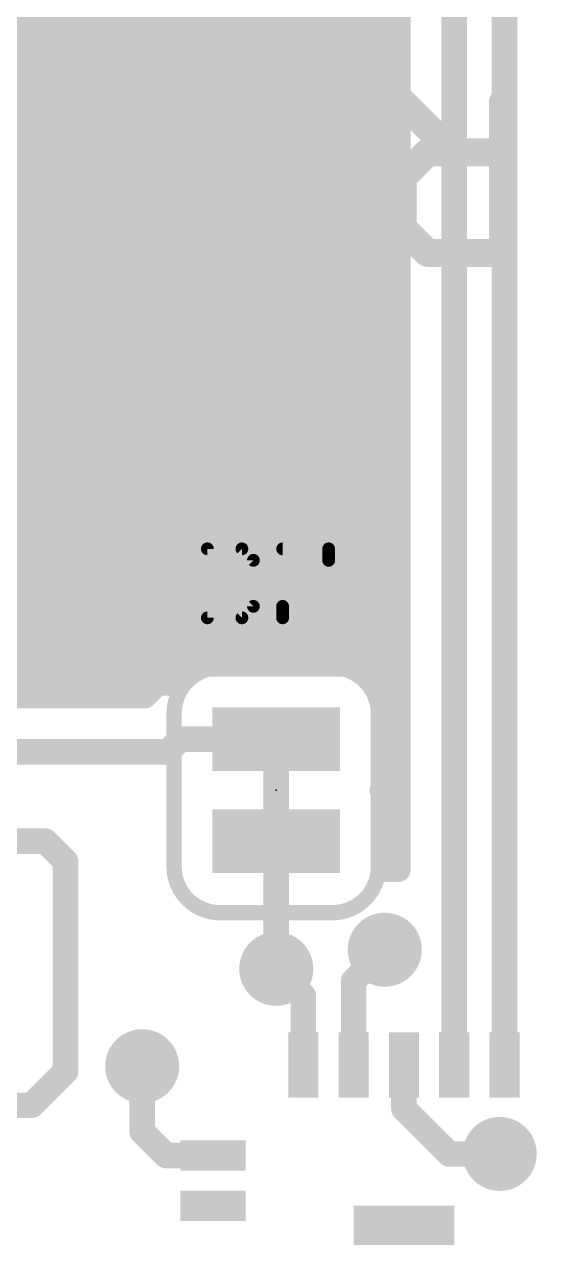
# Model space of a CAD drawing. Extents: x -16.5 to 33.1, y -17.8 to 72.5.
# Drawn here: x 18.7 to 23.8, y 34.54 to 46.61 of the extents above; entities that cross this region are included whole.
import ezdxf

# ---------------------------------------------------------------- set-up
doc = ezdxf.new("R2010")
doc.units = 0
for name, color, linetype in [('1', 22, 'CONTINUOUS'), ('18', 82, 'CONTINUOUS'), ('21', 7, 'CONTINUOUS'), ('23', 7, 'CONTINUOUS')]:
    doc.layers.add(name, color=color, linetype=linetype)

# ---------------------------------------------------------------- blocks, each defined once
blk = doc.blocks.new('RECT')
blk.add_solid([(-0.5, -0.5), (0.5, -0.5), (-0.5, 0.5), (0.5, 0.5)])
blk = doc.blocks.new('ROUNDV')
at = {"const_width": 0.5}
blk.add_lwpolyline([(0, -0.25, 1), (0, 0.25, 1), (0, -0.25)], format="xyb", dxfattribs=at)

msp = doc.modelspace()

# ---------------------------------------------------------------- linework, layer by layer
at = {"layer": '1', "const_width": 0.254}
for points in [[(22.979, 53.2405), (22.979, 36.2535)], [(23.479, 53.324), (23.479, 36.2535)], [(22.4202, 51.9198), (22.4202, 38.2016)], [(10.0203, 46.736), (22.4202, 46.736)], [(10.0203, 46.482), (22.4202, 46.482)], [(10.0203, 46.228), (22.4202, 46.228)], [(10.0203, 45.974), (22.4202, 45.974)], [(10.0203, 45.72), (22.4202, 45.72)], [(10.0203, 45.466), (22.4202, 45.466)], [(10.0203, 45.212), (22.4202, 45.212)], [(10.0203, 44.958), (22.4202, 44.958)], [(10.0203, 44.704), (22.4202, 44.704)], [(17.2943, 44.45), (22.4202, 44.45)], [(17.6557, 44.196), (22.4202, 44.196)], [(17.9097, 43.942), (22.4202, 43.942)], [(18.0433, 43.688), (22.4202, 43.688)], [(18.1485, 43.434), (22.4202, 43.434)], [(18.2181, 43.18), (22.4202, 43.18)], [(18.2181, 42.926), (22.4202, 42.926)], [(18.2181, 42.672), (22.4202, 42.672)], [(18.1485, 42.418), (22.4202, 42.418)], [(18.0433, 42.164), (22.4202, 42.164)], [(17.9097, 41.91), (22.4202, 41.91)], [(17.6557, 41.656), (22.4202, 41.656)], [(17.2943, 41.402), (22.4202, 41.402)], [(10.8997, 41.148), (22.4202, 41.148)], [(13.2363, 40.894), (22.4202, 40.894)], [(13.4903, 40.64), (22.4202, 40.64)], [(13.7443, 40.386), (22.4202, 40.386)], [(20.3951, 40.2463), (20.2046, 40.0558)], [(22.0229, 40.2463), (20.3951, 40.2463)], [(22.2758, 39.9934), (22.0229, 40.2463)], [(18.2587, 40.132), (20.2808, 40.132)], [(22.1372, 40.132), (22.4202, 40.132)], [(20.025, 40.0558), (19.898, 39.9288)], [(20.2046, 40.0558), (20.025, 40.0558)], [(22.2758, 39.0006), (22.2758, 39.9934)], [(19.898, 39.9288), (18.3418, 39.9288)], [(22.2758, 39.878), (22.4202, 39.878)], [(22.2758, 39.624), (22.4202, 39.624)], [(20.1295, 39.37), (20.2565, 39.497)], [(20.2565, 39.497), (21.209, 39.497)], [(21.209, 39.497), (21.209, 38.481)], [(21.209, 39.497), (21.209, 38.481)], [(17.36, 39.37), (20.1295, 39.37)], [(22.2758, 39.37), (22.4202, 39.37)], [(22.2758, 39.116), (22.4202, 39.116)], [(22.2642, 38.989), (22.2758, 39.0006)], [(22.2758, 38.9774), (22.2642, 38.989)], [(22.2758, 38.2016), (22.2758, 38.9774)], [(22.2758, 38.862), (22.4202, 38.862)], [(22.2758, 38.608), (22.4202, 38.608)], [(18.9127, 38.481), (14.097, 38.481)], [(19.1135, 38.2802), (18.9127, 38.481)], [(21.209, 38.481), (21.209, 37.211)], [(19.1135, 36.1904), (19.1135, 38.2802)], [(22.2758, 38.354), (22.4202, 38.354)], [(22.4202, 38.2016), (22.2758, 38.2016)], [(21.979, 37.092), (22.2885, 37.4015)], [(21.209, 37.211), (21.479, 36.941)], [(21.979, 36.2535), (21.979, 37.092)], [(21.479, 36.941), (21.479, 36.2535)], [(19.8755, 35.5917), (19.8755, 36.2425)], [(22.479, 35.8185), (22.479, 36.2535)], [(18.7761, 35.853), (19.1135, 36.1904)], [(18.161, 35.853), (18.7761, 35.853)], [(22.928, 35.3695), (22.479, 35.8185)], [(20.1137, 35.3535), (19.8755, 35.5917)], [(23.4315, 35.3695), (22.928, 35.3695)], [(20.579, 35.3535), (20.1137, 35.3535)]]:
    msp.add_lwpolyline(points, dxfattribs=at)
at = {"layer": '1', "const_width": 0.127}
for points in [[(22.4202, 46.4185, 1), (22.4202, 46.5455)], [(22.4202, 46.1645, 1), (22.4202, 46.2915)], [(22.4202, 45.9105, 1), (22.4202, 46.0375)], [(22.4202, 45.6565, 1), (22.4202, 45.7835)], [(22.4202, 45.4025, 1), (22.4202, 45.5295)], [(22.4202, 45.1485, 1), (22.4202, 45.2755)], [(22.4202, 44.8945, 1), (22.4202, 45.0215)], [(22.4202, 44.6405, 1), (22.4202, 44.7675)], [(22.4202, 44.3865, 1), (22.4202, 44.5135)], [(22.4202, 44.1325, 1), (22.4202, 44.2595)], [(22.4202, 43.8785, 1), (22.4202, 44.0055)], [(22.4202, 43.6245, 1), (22.4202, 43.7515)], [(22.4202, 43.3705, 1), (22.4202, 43.4975)], [(22.4202, 43.1165, 1), (22.4202, 43.2435)], [(22.4202, 42.8625, 1), (22.4202, 42.9895)], [(22.4202, 42.6085, 1), (22.4202, 42.7355)], [(22.4202, 42.3545, 1), (22.4202, 42.4815)], [(22.4202, 42.1005, 1), (22.4202, 42.2275)], [(22.4202, 41.8465, 1), (22.4202, 41.9735)], [(22.4202, 41.5925, 1), (22.4202, 41.7195)], [(22.4202, 41.3385, 1), (22.4202, 41.4655)], [(22.4202, 41.0845, 1), (22.4202, 41.2115)], [(22.4202, 40.8305, 1), (22.4202, 40.9575)], [(22.4202, 40.5765, 1), (22.4202, 40.7035)], [(22.4202, 40.3225, 1), (22.4202, 40.4495)], [(20.3951, 40.3098, 1), (20.3951, 40.1828)], [(20.44, 40.2014, 1), (20.3502, 40.2912)], [(22.0678, 40.2912, 1), (21.978, 40.2014)], [(22.0229, 40.1828, 1), (22.0229, 40.3098)], [(20.2808, 40.0685, 1), (20.2808, 40.1955)], [(22.1372, 40.1955, 1), (22.1372, 40.0685)], [(22.4202, 40.0685, 1), (22.4202, 40.1955)], [(20.025, 40.1193, 1), (20.025, 39.9923)], [(20.0699, 40.0109, 1), (19.9801, 40.1007)], [(20.1597, 40.1007, 1), (20.2495, 40.0109)], [(20.2046, 39.9923, 1), (20.2046, 40.1193)], [(22.3393, 39.9934, 1), (22.2123, 39.9934)], [(22.2309, 39.9485, 1), (22.3207, 40.0383)], [(19.8531, 39.9737, 1), (19.9429, 39.8839)], [(19.898, 39.8653, 1), (19.898, 39.9923)], [(22.2758, 39.9415, 1), (22.2758, 39.8145)], [(22.4202, 39.8145, 1), (22.4202, 39.9415)], [(22.2758, 39.6875, 1), (22.2758, 39.5605)], [(22.4202, 39.5605, 1), (22.4202, 39.6875)], [(20.2565, 39.5605, 1), (20.2565, 39.4335)], [(20.3014, 39.4521, 1), (20.2116, 39.5419)], [(21.2725, 39.497, 1), (21.1455, 39.497)], [(21.2725, 39.497, 1), (21.1455, 39.497)], [(21.209, 39.4335, 1), (21.209, 39.5605)], [(20.1295, 39.3065, 1), (20.1295, 39.4335)], [(22.2758, 39.4335, 1), (22.2758, 39.3065)], [(22.4202, 39.3065, 1), (22.4202, 39.4335)], [(20.0846, 39.4149, 1), (20.1744, 39.3251)], [(22.2758, 39.1795, 1), (22.2758, 39.0525)], [(22.4202, 39.0525, 1), (22.4202, 39.1795)], [(22.3207, 38.9557, 1), (22.2309, 39.0455)], [(22.3091, 39.0339, 1), (22.2193, 38.9441)], [(22.2193, 39.0339, 1), (22.309, 38.9441)], [(22.3393, 38.9774, 1), (22.2123, 38.9774)], [(22.2123, 39.0006, 1), (22.3393, 39.0006)], [(22.2309, 38.9325, 1), (22.3207, 39.0223)], [(22.2758, 38.9255, 1), (22.2758, 38.7985)], [(22.4202, 38.7985, 1), (22.4202, 38.9255)], [(22.2758, 38.6715, 1), (22.2758, 38.5445)], [(22.4202, 38.5445, 1), (22.4202, 38.6715)], [(18.9576, 38.5259, 1), (18.8678, 38.4361)], [(18.9127, 38.4175, 1), (18.9127, 38.5445)], [(21.2725, 38.481, 1), (21.1455, 38.481)], [(21.1455, 38.481, 1), (21.2725, 38.481)], [(21.1455, 38.481, 1), (21.2725, 38.481)], [(19.177, 38.2802, 1), (19.05, 38.2802)], [(22.2758, 38.4175, 1), (22.2758, 38.2905)], [(22.4202, 38.2905, 1), (22.4202, 38.4175)], [(19.0686, 38.2353, 1), (19.1584, 38.3251)], [(22.2758, 38.2651, 1), (22.2758, 38.1381)], [(22.4202, 38.1381, 1), (22.4202, 38.2651)], [(22.2123, 38.2016, 1), (22.3393, 38.2016)], [(22.3567, 38.2016, 1), (22.4837, 38.2016)], [(22.3334, 37.3566, 1), (22.2436, 37.4464)], [(21.2539, 37.2559, 1), (21.1641, 37.1661)], [(21.1455, 37.211, 1), (21.2725, 37.211)], [(22.0425, 37.092, 1), (21.9155, 37.092)], [(21.9341, 37.1369, 1), (22.0239, 37.0471)], [(21.5425, 36.941, 1), (21.4155, 36.941)], [(21.4341, 36.8961, 1), (21.5239, 36.9859)], [(19.939, 36.2425, 1), (19.812, 36.2425)], [(22.5425, 36.2535, 1), (22.4155, 36.2535)], [(19.05, 36.1904, 1), (19.177, 36.1904)], [(19.1584, 36.1455, 1), (19.0686, 36.2353)], [(21.4155, 36.2535, 1), (21.5425, 36.2535)], [(21.9155, 36.2535, 1), (22.0425, 36.2535)], [(22.9155, 36.2535, 1), (23.0425, 36.2535)], [(23.4155, 36.2535, 1), (23.5425, 36.2535)], [(18.7761, 35.7895, 1), (18.7761, 35.9165)], [(18.7312, 35.8979, 1), (18.821, 35.8081)], [(22.5239, 35.8634, 1), (22.4341, 35.7736)], [(22.4155, 35.8185, 1), (22.5425, 35.8185)], [(19.9204, 35.6366, 1), (19.8306, 35.5468)], [(19.812, 35.5917, 1), (19.939, 35.5917)], [(22.928, 35.433, 1), (22.928, 35.306)], [(23.4315, 35.306, 1), (23.4315, 35.433)], [(20.1137, 35.417, 1), (20.1137, 35.29)], [(20.0688, 35.3086, 1), (20.1586, 35.3984)], [(20.579, 35.29, 1), (20.579, 35.417)], [(22.8831, 35.3246, 1), (22.9729, 35.4144)]]:
    msp.add_lwpolyline(points, format="xyb", dxfattribs=at)
at = {"layer": '21'}
for points, const_width in [([(19.4404, 45.8343), (19.1904, 45.5843)], 0.2794), ([(20.1903, 45.8343), (19.4404, 45.8343)], 0.2794), ([(21.0776, 45.8343), (20.8276, 45.5843)], 0.2794), ([(21.5775, 45.8343), (21.0776, 45.8343)], 0.2794), ([(21.8275, 45.5843), (21.5775, 45.8343)], 0.2794), ([(22.9647, 45.3343), (22.4647, 45.8343)], 0.2794), ([(23.4647, 45.8343), (23.4647, 44.3344)], 0.2794), ([(19.1904, 45.5843), (19.4404, 45.3343)], 0.2794), ([(20.8276, 45.5843), (20.8276, 45.0844)], 0.2794), ([(21.8275, 45.0844), (21.8275, 45.5843)], 0.2794), ([(19.4404, 45.3343), (19.9404, 45.3343)], 0.2794), ([(19.9404, 45.3343), (20.1903, 45.0844)], 0.2794), ([(22.4647, 45.0844), (22.7147, 45.3343)], 0.2794), ([(22.7147, 45.3343), (23.4647, 45.3343)], 0.2794), ([(20.1903, 45.0844), (19.9404, 44.8344)], 0.2794), ([(20.8276, 45.0844), (21.0776, 44.8344)], 0.2794), ([(21.5775, 44.8344), (21.8275, 45.0844)], 0.2794), ([(22.4647, 44.5844), (22.4647, 45.0844)], 0.2794), ([(19.9404, 44.8344), (19.1904, 44.8344)], 0.2794), ([(21.0776, 44.8344), (21.5775, 44.8344)], 0.2794), ([(22.7147, 44.3344), (22.4647, 44.5844)], 0.2794), ([(23.4647, 44.3344), (22.7147, 44.3344)], 0.2794), ([(20.5241, 41.3899), (20.5241, 40.7035)], 0.127), ([(20.8673, 41.3899), (20.5241, 41.3899)], 0.127), ([(20.9817, 41.2755), (20.8673, 41.3899)], 0.127), ([(21.2725, 41.3899), (21.7301, 41.3899)], 0.127), ([(21.7301, 41.3899), (21.7301, 41.2755)], 0.127), ([(20.9817, 40.8179), (20.9817, 41.2755)], 0.127), ([(21.7301, 41.2755), (21.2725, 40.8179)], 0.127), ([(20.8673, 40.7035), (20.9817, 40.8179)], 0.127), ([(21.2725, 40.8179), (21.2725, 40.7035)], 0.127), ([(20.5241, 40.7035), (20.8673, 40.7035)], 0.127), ([(20.6502, 40.2082), (21.7678, 40.2082)], 0.1524), ([(20.193, 38.227), (20.193, 39.751)], 0.1524), ([(22.225, 39.751), (22.225, 38.227)], 0.1524), ([(20.6502, 37.7698), (21.7678, 37.7698)], 0.1524)]:
    msp.add_lwpolyline(points, dxfattribs=dict(at, const_width=const_width))
for points, const_width in [([(19.4404, 45.9042, 1), (19.4404, 45.7644)], 0.1397), ([(19.4898, 45.7849, 1), (19.391, 45.8837)], 0.1397), ([(20.1903, 45.7644, 1), (20.1903, 45.9042)], 0.1397), ([(21.0776, 45.9042, 1), (21.0776, 45.7644)], 0.1397), ([(21.127, 45.7849, 1), (21.0282, 45.8837)], 0.1397), ([(21.6269, 45.8837, 1), (21.5281, 45.7849)], 0.1397), ([(21.5775, 45.7644, 1), (21.5775, 45.9042)], 0.1397), ([(22.5141, 45.8837, 1), (22.4153, 45.7849)], 0.1397), ([(23.5345, 45.8343, 1), (23.3948, 45.8343)], 0.1397), ([(19.2398, 45.6337, 1), (19.141, 45.5349)], 0.1397), ([(19.141, 45.6337, 1), (19.2398, 45.5349)], 0.1397), ([(20.8974, 45.5843, 1), (20.7577, 45.5843)], 0.1397), ([(20.7782, 45.6337, 1), (20.877, 45.5349)], 0.1397), ([(21.8973, 45.5843, 1), (21.7577, 45.5843)], 0.1397), ([(21.7781, 45.5349, 1), (21.8769, 45.6337)], 0.1397), ([(19.4404, 45.4042, 1), (19.4404, 45.2645)], 0.1397), ([(19.391, 45.2849, 1), (19.4898, 45.3837)], 0.1397), ([(19.9898, 45.3837, 1), (19.891, 45.2849)], 0.1397), ([(19.9404, 45.2645, 1), (19.9404, 45.4042)], 0.1397), ([(22.7147, 45.4042, 1), (22.7147, 45.2645)], 0.1397), ([(22.7641, 45.2849, 1), (22.6653, 45.3837)], 0.1397), ([(22.9153, 45.2849, 1), (23.0141, 45.3837)], 0.1397), ([(23.4647, 45.2645, 1), (23.4647, 45.4042)], 0.1397), ([(20.2397, 45.035, 1), (20.141, 45.1338)], 0.1397), ([(20.141, 45.035, 1), (20.2397, 45.1338)], 0.1397), ([(20.877, 45.1338, 1), (20.7782, 45.035)], 0.1397), ([(20.7577, 45.0844, 1), (20.8974, 45.0844)], 0.1397), ([(21.7577, 45.0844, 1), (21.8973, 45.0844)], 0.1397), ([(21.8769, 45.035, 1), (21.7781, 45.1338)], 0.1397), ([(22.4153, 45.1338, 1), (22.5141, 45.035)], 0.1397), ([(22.5346, 45.0844, 1), (22.3949, 45.0844)], 0.1397), ([(19.1904, 44.9042, 1), (19.1904, 44.7645)], 0.1397), ([(19.891, 44.8838, 1), (19.9898, 44.785)], 0.1397), ([(19.9404, 44.7645, 1), (19.9404, 44.9042)], 0.1397), ([(21.0776, 44.9042, 1), (21.0776, 44.7645)], 0.1397), ([(21.0282, 44.785, 1), (21.127, 44.8838)], 0.1397), ([(21.5281, 44.8838, 1), (21.6269, 44.785)], 0.1397), ([(21.5775, 44.7645, 1), (21.5775, 44.9042)], 0.1397), ([(22.5141, 44.6338, 1), (22.4153, 44.535)], 0.1397), ([(22.3949, 44.5844, 1), (22.5346, 44.5844)], 0.1397), ([(22.7147, 44.4043, 1), (22.7147, 44.2646)], 0.1397), ([(22.6653, 44.285, 1), (22.7641, 44.3838)], 0.1397), ([(23.4647, 44.2646, 1), (23.4647, 44.4043)], 0.1397), ([(23.3948, 44.3344, 1), (23.5345, 44.3344)], 0.1397), ([(20.5558, 41.3899, 1), (20.4923, 41.3899)], 0.0635), ([(20.5241, 41.4216, 1), (20.5241, 41.3581)], 0.0635), ([(20.8897, 41.4123, 1), (20.8448, 41.3674)], 0.0635), ([(20.8673, 41.3581, 1), (20.8673, 41.4216)], 0.0635), ([(21.2725, 41.4216, 1), (21.2725, 41.3581)], 0.0635), ([(21.7618, 41.3899, 1), (21.6983, 41.3899)], 0.0635), ([(21.7301, 41.3581, 1), (21.7301, 41.4216)], 0.0635), ([(21.0134, 41.2755, 1), (20.9499, 41.2755)], 0.0635), ([(20.9592, 41.253, 1), (21.0041, 41.2979)], 0.0635), ([(21.6983, 41.2755, 1), (21.7618, 41.2755)], 0.0635), ([(21.7525, 41.253, 1), (21.7076, 41.2979)], 0.0635), ([(20.9499, 40.8179, 1), (21.0134, 40.8179)], 0.0635), ([(21.0041, 40.7954, 1), (20.9592, 40.8403)], 0.0635), ([(21.25, 40.8403, 1), (21.295, 40.7954)], 0.0635), ([(21.3042, 40.8179, 1), (21.2408, 40.8179)], 0.0635), ([(20.5241, 40.7353, 1), (20.5241, 40.6718)], 0.0635), ([(20.4923, 40.7035, 1), (20.5558, 40.7035)], 0.0635), ([(20.8448, 40.726, 1), (20.8897, 40.681)], 0.0635), ([(20.8673, 40.6718, 1), (20.8673, 40.7353)], 0.0635), ([(21.2408, 40.7035, 1), (21.3042, 40.7035)], 0.0635), ([(20.6502, 40.2082, 0.4142), (20.193, 39.751)], 0.1524), ([(20.6502, 40.2463, 1), (20.6502, 40.1701)], 0.0762), ([(20.6502, 40.1701, 1), (20.6502, 40.2463)], 0.0762), ([(22.225, 39.751, 0.4142), (21.7678, 40.2082)], 0.1524), ([(21.7678, 40.2463, 1), (21.7678, 40.1701)], 0.0762), ([(21.7678, 40.1701, 1), (21.7678, 40.2463)], 0.0762), ([(20.2311, 39.751, 1), (20.1549, 39.751)], 0.0762), ([(20.1549, 39.751, 1), (20.2311, 39.751)], 0.0762), ([(22.2631, 39.751, 1), (22.1869, 39.751)], 0.0762), ([(22.1869, 39.751, 1), (22.2631, 39.751)], 0.0762), ([(20.193, 38.227, 0.4142), (20.6502, 37.7698)], 0.1524), ([(20.2311, 38.227, 1), (20.1549, 38.227)], 0.0762), ([(21.7678, 37.7698, 0.4142), (22.225, 38.227)], 0.1524), ([(22.2631, 38.227, 1), (22.1869, 38.227)], 0.0762), ([(20.1549, 38.227, 1), (20.2311, 38.227)], 0.0762), ([(22.1869, 38.227, 1), (22.2631, 38.227)], 0.0762), ([(20.6502, 37.8079, 1), (20.6502, 37.7317)], 0.0762), ([(20.6502, 37.7317, 1), (20.6502, 37.8079)], 0.0762), ([(21.7678, 37.8079, 1), (21.7678, 37.7317)], 0.0762), ([(21.7678, 37.7317, 1), (21.7678, 37.8079)], 0.0762)]:
    msp.add_lwpolyline(points, format="xyb", dxfattribs=dict(at, const_width=const_width))
at = {"layer": '23'}
msp.add_point((21.209, 38.989), dxfattribs=at)

# ---------------------------------------------------------------- block references
at = {"layer": '1'}
for p, xscale, yscale, rotation in [((21.209, 39.497), 0.635, 1.27, 270), ((21.209, 38.481), 0.635, 1.27, 270), ((21.479, 36.2535), 0.65, 0.3, 90), ((21.979, 36.2535), 0.65, 0.3, 90), ((22.479, 36.2535), 0.65, 0.3, 90), ((22.979, 36.2535), 0.65, 0.3, 270), ((23.479, 36.2535), 0.65, 0.3, 270), ((20.579, 35.3535), 0.65, 0.3, 180)]:
    msp.add_blockref('RECT', p, dxfattribs=dict(at, xscale=xscale, yscale=yscale, rotation=rotation))
at = {"layer": '1', "xscale": 0.65, "yscale": 0.3}
msp.add_blockref('RECT', (20.579, 34.8535), dxfattribs=at)
at = {"layer": '1', "rotation": 270}
msp.add_blockref('RECT', (22.479, 34.3535), dxfattribs=at)
at = {"layer": '18', "xscale": 0.7366, "yscale": 0.7366}
for p in [(22.2885, 37.4015), (21.209, 37.211), (19.8755, 36.2425), (23.4315, 35.3695)]:
    msp.add_blockref('ROUNDV', p, dxfattribs=at)

doc.saveas('drawing.dxf')
